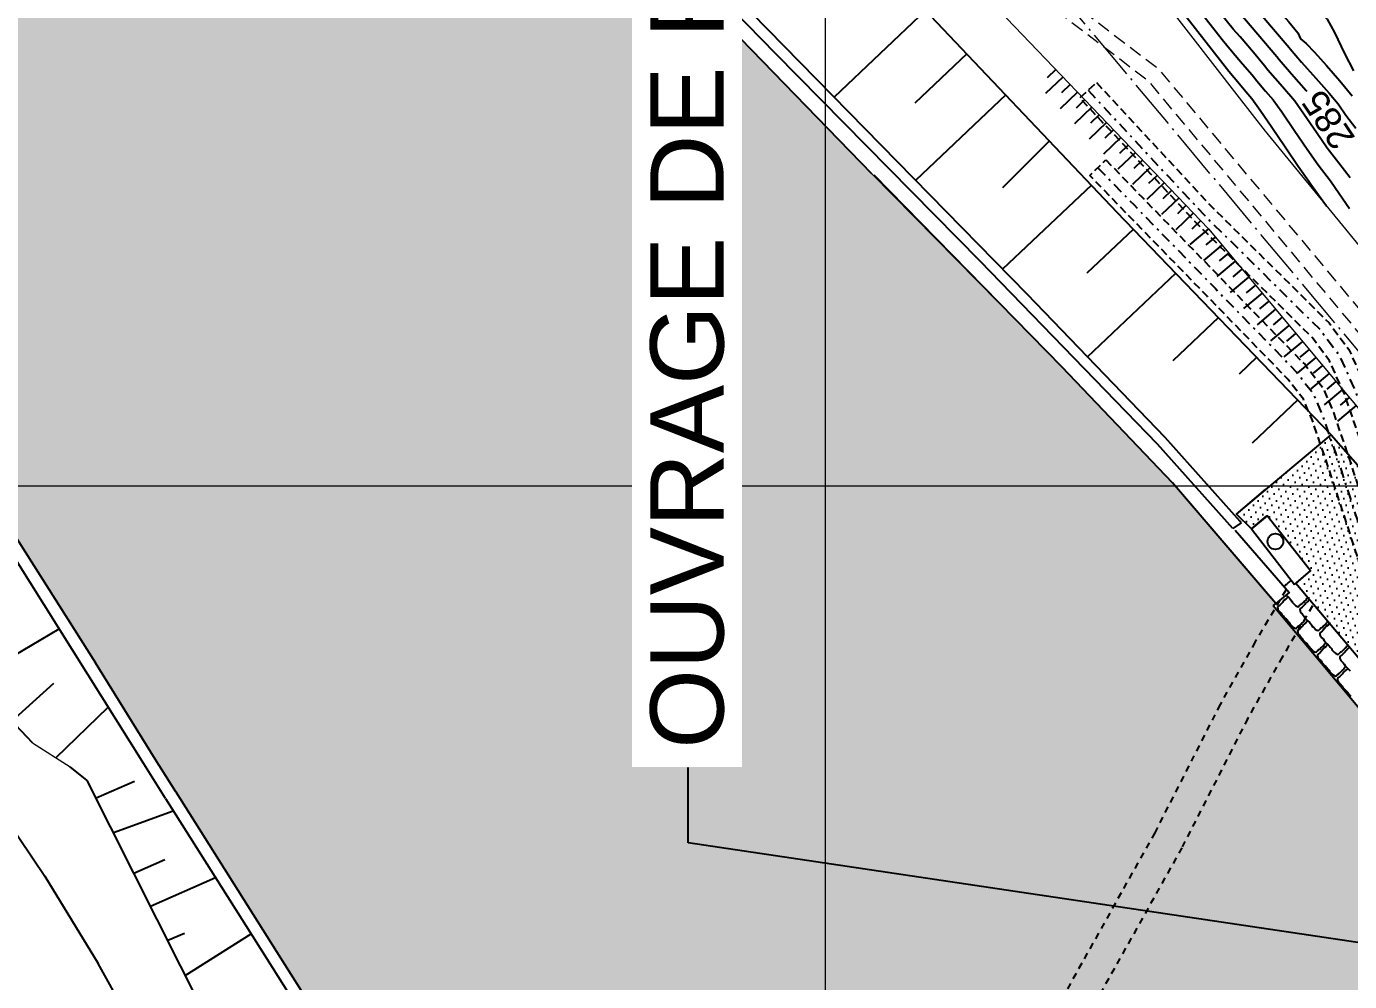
# Model space of a CAD drawing. Extents: x 61466 to 63015, y 108404 to 110397.
# Drawn here: x 62839.5 to 62902.7, y 109081.4 to 109127 of the extents above; entities that cross this region are included whole.
import ezdxf
from ezdxf import colors
from ezdxf.entities.mleader import LeaderData, LeaderLine
from ezdxf.enums import TextEntityAlignment as Align
from ezdxf.math import Vec2, Vec3

# ---------------------------------------------------------------- set-up
doc = ezdxf.new("R2010")
doc.units = 0
doc.header["$LTSCALE"] = 1.000015
doc.header["$MEASUREMENT"] = 0
for name, pattern in [('ACAD_ISO04W100', [30, 24, -3, 0, -3]), ('DASHED', [2.25, 2, -0.25]), ('DOT', [0.55, 0.3, -0.25]), ('NASCOSTA', [9.525, 6.35, -3.175]), ('TRATTEGGIATA2', [0.375, 0.25, -0.125]), ('TRATTOPUNTO2', [0.5, 0.25, -0.125, 0, -0.125])]:
    doc.linetypes.add(name, pattern=pattern)
for name, color, linetype in [('Bâti', 7, 'Continuous'), ('colore lago', 131, 'Continuous'), ('Conduite 1000', 170, 'Continuous'), ('coordinate', 2, 'Continuous'), ('curve livello 5m', 7, 'Continuous'), ('GéoSEBESélec', 6, 'Continuous'), ('Limite fiume', 6, 'Continuous'), ('LIN010TR', 2, 'NASCOSTA'), ('LIN018CO', 6, 'Continuous'), ('LIN018TR', 6, 'NASCOSTA'), ('LIN025CO', 7, 'Continuous'), ('pendenze', 2, 'Continuous'), ('sezioni', 7, 'Continuous'), ('Strade', 7, 'Continuous'), ('TalusHautBas', 7, 'Continuous')]:
    doc.layers.add(name, color=color, linetype=linetype)
doc.layers.add('Colori bordi', color=5, linetype='Continuous', plot=False)
doc.layers.add('no_plot', color=5, linetype='Continuous', plot=False)
doc.layers.add('LINE035', color=1, linetype='Continuous', lineweight=35)
doc.styles.add('ARIAL', font='arial.ttf')

# ---------------------------------------------------------------- blocks, each defined once
blk = doc.blocks.new('CIRCLE')
at = {"color": 0}
blk.add_circle((0, 0), 0.375, dxfattribs=at)
at = {"flags": 1}
for tag, p in [('POINTNUMBER', (0, 0)), ('COMMENT', (0, -1.25))]:
    blk.add_attdef(tag, p, '', height=1, dxfattribs=at)

msp = doc.modelspace()

# ---------------------------------------------------------------- hatches: boundary and pattern name
at = {"layer": 'colore lago', "linetype": 'Continuous', "lineweight": 0}
msp.add_hatch(color=256, dxfattribs=at).paths.add_polyline_path([(62975.581, 108981.848), (62972.563, 108992.078), (62972.159, 108999.722), (62973.022, 109007.77), (62971.274, 109014.677), (62964.726, 109023.502), (62958.063, 109028.933), (62955.276, 109033.134), (62951.179, 109038.433), (62944.971, 109044.58), (62942.828, 109044.354), (62941.256, 109046.058), (62941.518, 109050.317), (62932.519, 109062.712), (62923.949, 109074.515), (62921.068, 109073.828), (62913.169, 109080.232), (62912.424, 109083.359), (62899.063, 109099.351), (62899.187, 109099.452), (62898.973, 109099.701), (62894.248, 109105.211), (62888.989, 109110.74), (62879.9, 109119.979), (62873.641, 109126.426), (62866.263, 109134.064), (62859.634, 109141.122), (62850.425, 109151.454), (62847.28, 109155.501), (62836.245, 109170.983), (62830.549, 109180.12), (62830.097, 109179.839), (62825.256, 109176.833), (62819.938, 109173.531), (62807.248, 109165.652), (62813.286, 109155.991), (62827.781, 109132.797), (62825.357, 109131.271), (62827.221, 109128.084), (62828.208, 109126.068), (62829.848, 109121.716), (62831.445, 109117.447), (62833.184, 109113.299), (62835.862, 109107.959), (62838.858, 109102.878), (62842.822, 109096.611), (62845.343, 109092.552), (62846.651, 109090.446), (62851.47, 109082.811), (62855.067, 109077.137), (62856.583, 109077.401), (62859.665, 109075.554), (62862.875, 109072.174), (62862.914, 109063.446), (62870.198, 109052.816), (62875.993, 109045.342), (62885.568, 109033.177), (62896.673, 109017.402), (62896.556, 109017.052), (62904.818, 109004.914), (62914.53, 108991.082), (62924.555, 108973.607), (62932.466, 108959.046), (62983.134, 108959.046), (62981.291, 108965.356), (62977.169, 108976.649)])
at = {"layer": 'pendenze', "linetype": 'Continuous'}
h = msp.add_hatch(dxfattribs=at)
h.set_pattern_fill('DOTS', color=256, scale=5, angle=-45, style=0)
h.set_pattern_definition([(225, (427.6662, 555.0712), (0.11048543456, -0.3314563037), [0, -0.3125])])
h.paths.add_polyline_path([(62909.442, 109090.438), (62908.927, 109089.95), (62900.149, 109100.409), (62900.844, 109101.001), (62898.768, 109103.637), (62898.032, 109103.01), (62897.31, 109103.715), (62901.829, 109107.505), (62908.497, 109099.91), (62909.883, 109098.332), (62912.692, 109086.548)])

# ---------------------------------------------------------------- linework, layer by layer
at = {"layer": 'Bâti', "linetype": 'Continuous'}
for p, q in [((62875.295, 109125.731), (62866.213, 109135.026)), ((62873.641, 109126.426), (62866.263, 109134.064)), ((62870.024, 109131.889), (62887.295, 109114.242)), ((62879.9, 109119.979), (62873.641, 109126.426)), ((62885.073, 109115.799), (62875.295, 109125.731)), ((62888.989, 109110.74), (62880.002, 109119.908)), ((62893.538, 109107.063), (62885.073, 109115.799)), ((62887.295, 109114.242), (62893.891, 109107.392)), ((62894.248, 109105.211), (62888.989, 109110.74)), ((62897.141, 109103.03), (62893.538, 109107.063)), ((62893.891, 109107.392), (62897.463, 109103.389)), ((62899.187, 109099.452), (62894.248, 109105.211)), ((62897.31, 109103.715), (62898.718, 109104.906)), ((62897.526, 109103.305), (62897.141, 109103.03)), ((62897.526, 109103.305), (62897.463, 109103.389)), ((62898.032, 109103.01), (62898.764, 109103.633)), ((62900.844, 109101.001), (62898.768, 109103.637)), ((62845.129, 109091.783), (62838.357, 109102.583)), ((62838.858, 109102.878), (62842.822, 109096.611)), ((62897.245, 109102.946), (62899.834, 109099.955)), ((62898.032, 109103.01), (62900.077, 109100.348)), ((62900.077, 109100.348), (62900.844, 109101.001)), ((62899.823, 109099.969), (62899.187, 109099.452)), ((62845.678, 109092.013), (62842.822, 109096.611)), ((62846.651, 109090.446), (62845.678, 109092.013)), ((62846.161, 109090.137), (62845.129, 109091.783)), ((62846.161, 109090.137), (62850.98, 109082.502)), ((62846.651, 109090.446), (62851.47, 109082.811)), ((62850.98, 109082.501), (62854.856, 109076.387)), ((62851.47, 109082.811), (62855.655, 109076.209))]:
    msp.add_line(p, q, dxfattribs=at)
at = {"layer": 'Bâti', "linetype": 'DOT'}
for p, q in [((62899.661, 109100.08), (62898.201, 109097.608)), ((62900.934, 109099.329), (62899.474, 109096.857)), ((62898.201, 109097.608), (62896.527, 109094.624)), ((62899.49, 109096.885), (62897.816, 109093.901)), ((62896.527, 109094.624), (62893.405, 109088.494)), ((62897.845, 109093.953), (62894.723, 109087.823)), ((62893.405, 109088.494), (62887.478, 109077.892)), ((62894.697, 109087.772), (62888.77, 109077.17))]:
    msp.add_line(p, q, dxfattribs=at)
at = {"layer": 'Colori bordi', "linetype": 'Continuous', "lineweight": 0, "flags": 128}
for points in [[(62913.169, 109080.232), (62912.424, 109083.359), (62899.063, 109099.351), (62899.187, 109099.452), (62898.973, 109099.701), (62894.248, 109105.211), (62888.989, 109110.74), (62879.9, 109119.979), (62873.641, 109126.426), (62866.263, 109134.064), (62859.634, 109141.122), (62850.425, 109151.454), (62847.28, 109155.501), (62836.245, 109170.983)], [(62838.858, 109102.878), (62842.822, 109096.611), (62845.343, 109092.552), (62846.651, 109090.446), (62851.47, 109082.811), (62855.067, 109077.137)]]:
    msp.add_lwpolyline(points, dxfattribs=at)
at = {"layer": 'Conduite 1000', "linetype": 'TRATTEGGIATA2', "ltscale": 1.5, "flags": 128}
for points, elevation in [([(62890.617, 109124.337), (62896.149, 109118.384), (62901.732, 109112.858), (62902.68, 109111.584), (62903.472, 109109.825), (62904.709, 109106.229), (62912.339, 109085.21), (62913.463, 109083.031), (62914.205, 109082.102), (62923.813, 109070.533), (62925.681, 109068.259), (62926.98, 109066.741), (62927.174, 109066.518), (62929.526, 109063.821), (62929.71, 109063.603), (62930.763, 109062.368), (62930.835, 109062.282), (62934.336, 109058.033), (62938.583, 109052.867), (62942.838, 109047.694), (62947.865, 109041.624), (62952.891, 109035.553), (62958.027, 109029.384), (62963.165, 109023.215), (62967.878, 109017.568), (62972.593, 109011.922), (62993.379, 108987.155), (62994.794, 108985.431), (62996.077, 108983.969), (62996.829, 108983.033), (62997.78, 108981.906), (62998.123, 108981.521), (63002.748, 108975.733), (63010.065, 108967.041), (63010.42, 108965.943), (63009.402, 108965.613), (63009.111, 108966.512), (63001.921, 108975.055), (62997.306, 108980.83), (62996.972, 108981.204), (62996.003, 108982.353), (62995.258, 108983.281), (62993.979, 108984.738), (62992.556, 108986.472), (62971.772, 109011.235), (62967.057, 109016.883), (62962.343, 109022.53), (62957.205, 109028.7), (62952.068, 109034.87), (62947.04, 109040.941), (62942.013, 109047.013), (62937.757, 109052.188), (62933.51, 109057.353), (62930.013, 109061.596), (62929.946, 109061.675), (62928.895, 109062.911), (62928.714, 109063.123), (62926.368, 109065.816), (62926.17, 109066.042), (62924.862, 109067.572), (62922.988, 109069.851), (62913.376, 109081.426), (62912.56, 109082.446), (62911.357, 109084.78), (62903.7, 109105.873), (62902.476, 109109.431), (62901.752, 109111.039), (62900.922, 109112.155), (62895.38, 109117.639), (62889.834, 109123.609)], 279.04), ([(62891.071, 109120.645), (62892.799, 109118.862), (62896.686, 109114.865), (62900.581, 109110.86), (62901.434, 109109.755), (62901.936, 109108.573), (62902.719, 109106.283), (62903.625, 109103.495), (62904.53, 109100.711), (62910.069, 109083.847), (62911.265, 109081.328), (62911.824, 109080.68), (62922.103, 109068.511), (62923.642, 109066.647), (62924.656, 109065.527), (62926.135, 109064.013), (62927.636, 109062.474), (62927.808, 109062.285), (62929.007, 109061.023), (62930.717, 109058.942), (62932.434, 109056.853), (62937.555, 109050.693), (62942.68, 109044.532), (62945.862, 109040.693), (62952.93, 109032.169), (62958.058, 109026.049), (62961.698, 109021.704), (62963.195, 109019.916), (62963.308, 109019.779), (62964.403, 109018.475), (62972.908, 109008.324), (62973.084, 109008.115), (62988.87, 108989.318), (62990.832, 108986.958), (62993.228, 108984.051), (62994.062, 108983.083), (62995.084, 108981.802), (62996.472, 108980.138), (63000.29, 108975.493), (63004.275, 108970.717), (63008.325, 108965.864), (63008.819, 108964.408), (63007.805, 108964.064), (63007.375, 108965.331), (63003.453, 108970.032), (62999.466, 108974.81), (62995.647, 108979.455), (62994.255, 108981.125), (62993.238, 108982.4), (62992.409, 108983.362), (62990.008, 108986.276), (62988.049, 108988.632), (62972.265, 109007.427), (62972.089, 109007.637), (62963.583, 109017.787), (62962.486, 109019.095), (62962.372, 109019.232), (62960.878, 109021.017), (62957.237, 109025.362), (62952.108, 109031.484), (62945.038, 109040.011), (62941.857, 109043.848), (62936.733, 109050.009), (62931.609, 109056.171), (62929.89, 109058.262), (62928.204, 109060.314), (62927.026, 109061.556), (62926.858, 109061.739), (62925.37, 109063.265), (62923.877, 109064.794), (62922.833, 109065.946), (62921.282, 109067.826), (62911.011, 109079.985), (62910.36, 109080.739), (62909.074, 109083.449), (62903.513, 109100.379), (62902.607, 109103.164), (62901.704, 109105.945), (62900.936, 109108.19), (62900.503, 109109.21), (62899.771, 109110.158), (62895.919, 109114.119), (62892.031, 109118.117), (62890.303, 109119.9)], 277.833)]:
    msp.add_lwpolyline(points, close=True, dxfattribs=dict(at, elevation=elevation))
at = {"layer": 'Conduite 1000', "linetype": 'TRATTOPUNTO2', "ltscale": 2, "flags": 128}
for points, elevation in [([(62890.225, 109123.973), (62895.764, 109118.012), (62901.327, 109112.507), (62902.216, 109111.311), (62902.974, 109109.628), (62904.204, 109106.051), (62911.848, 109084.995), (62913.011, 109082.739), (62913.791, 109081.764), (62923.4, 109070.192), (62925.272, 109067.916), (62926.575, 109066.392), (62926.771, 109066.167), (62929.12, 109063.472), (62929.303, 109063.257), (62930.354, 109062.022), (62930.424, 109061.939), (62933.923, 109057.693), (62938.17, 109052.528), (62942.425, 109047.354), (62947.452, 109041.283), (62952.479, 109035.212), (62957.616, 109029.042), (62962.754, 109022.873), (62967.467, 109017.226), (62972.182, 109011.579), (62992.967, 108986.814), (62994.386, 108985.085), (62995.668, 108983.625), (62996.416, 108982.693), (62997.376, 108981.555), (62997.715, 108981.176), (63002.334, 108975.394), (63009.588, 108966.777), (63009.911, 108965.778)], 279.04), ([(62890.687, 109120.272), (62892.415, 109118.489), (62896.302, 109114.492), (62900.176, 109110.509), (62900.968, 109109.482), (62901.436, 109108.381), (62902.211, 109106.114), (62903.116, 109103.33), (62904.021, 109100.545), (62909.571, 109083.648), (62910.812, 109081.034), (62911.417, 109080.333), (62921.692, 109068.169), (62923.237, 109066.297), (62924.267, 109065.161), (62925.752, 109063.639), (62927.247, 109062.107), (62927.417, 109061.921), (62928.606, 109060.668), (62930.303, 109058.602), (62932.021, 109056.512), (62937.144, 109050.351), (62942.268, 109044.19), (62945.45, 109040.352), (62952.519, 109031.827), (62957.647, 109025.706), (62961.288, 109021.36), (62962.783, 109019.574), (62962.897, 109019.437), (62963.993, 109018.131), (62972.498, 109007.981), (62972.674, 109007.771), (62988.46, 108988.975), (62990.42, 108986.617), (62992.818, 108983.707), (62993.65, 108982.741), (62994.669, 108981.464), (62996.059, 108979.797), (62999.878, 108975.152), (63003.864, 108970.374), (63007.85, 108965.597), (63008.312, 108964.236)], 277.833)]:
    msp.add_lwpolyline(points, dxfattribs=dict(at, elevation=elevation))
at = {"layer": 'coordinate', "linetype": 'Continuous', "lineweight": 0}
for p, q in [((62877.666, 109333.555), (62877.666, 108959.046)), ((62727.666, 109105.071), (62922.305, 109105.071))]:
    msp.add_line(p, q, dxfattribs=at)
at = {"layer": 'curve livello 5m', "color": 2, "flags": 128}
msp.add_lwpolyline([(62897.158, 109128.032), (62897.42, 109127.719), (62899.231, 109125.581), (62899.342, 109125.438), (62899.938, 109124.75), (62900.642, 109123.955), (62900.667, 109123.926)], dxfattribs=at)
at = {"layer": 'Limite fiume', "linetype": 'Continuous'}
for p, q in [((62899.187, 109099.452), (62899.063, 109099.351)), ((62899.063, 109099.351), (62912.424, 109083.359))]:
    msp.add_line(p, q, dxfattribs=at)
at = {"layer": 'Limite fiume', "linetype": 'Continuous', "flags": 128}
msp.add_lwpolyline([(62909.442, 109090.438), (62908.927, 109089.95), (62900.149, 109100.409), (62900.844, 109101.001), (62898.768, 109103.637), (62898.032, 109103.01), (62897.31, 109103.715), (62901.829, 109107.505), (62908.497, 109099.91), (62909.883, 109098.332), (62912.692, 109086.548)], close=True, dxfattribs=at)
at = {"layer": 'LIN010TR', "lineweight": 0, "ltscale": 0.1, "flags": 128}
for points in [[(62880.866, 109134.698), (62893.561, 109125.016), (62910.612, 109104.607), (62912.535, 109102.305)], [(62880.357, 109134.149), (62893.042, 109124.473), (62910.612, 109103.444), (62912.535, 109101.142)]]:
    msp.add_lwpolyline(points, dxfattribs=at)
at = {"layer": 'LIN018CO'}
for p, q in [((62888.676, 109124.963), (62888.263, 109124.568)), ((62889.022, 109124.602), (62888.193, 109123.809)), ((62889.368, 109124.241), (62888.955, 109123.846)), ((62889.713, 109123.879), (62888.884, 109123.086)), ((62890.059, 109123.518), (62889.646, 109123.123)), ((62890.404, 109123.157), (62889.575, 109122.363)), ((62890.75, 109122.795), (62890.337, 109122.4)), ((62891.096, 109122.434), (62890.267, 109121.641)), ((62891.787, 109121.711), (62890.958, 109120.918)), ((62891.441, 109122.073), (62891.028, 109121.678)), ((62892.478, 109120.989), (62891.649, 109120.196)), ((62892.133, 109121.35), (62891.72, 109120.955)), ((62893.17, 109120.266), (62892.34, 109119.473)), ((62892.824, 109120.628), (62892.411, 109120.233)), ((62893.515, 109119.905), (62893.102, 109119.51)), ((62893.861, 109119.544), (62893.032, 109118.75)), ((62894.206, 109119.182), (62893.793, 109118.787)), ((62894.552, 109118.821), (62893.723, 109118.028)), ((62894.898, 109118.46), (62894.485, 109118.065)), ((62895.243, 109118.098), (62894.414, 109117.305)), ((62895.589, 109117.737), (62895.176, 109117.342)), ((62895.966, 109117.343), (62895.085, 109116.607)), ((62896.607, 109116.576), (62895.727, 109115.84)), ((62896.287, 109116.959), (62895.848, 109116.593)), ((62896.928, 109116.192), (62896.489, 109115.825)), ((62897.248, 109115.808), (62896.368, 109115.072)), ((62897.569, 109115.424), (62897.13, 109115.058)), ((62897.889, 109115.041), (62897.009, 109114.305)), ((62898.21, 109114.657), (62897.771, 109114.291)), ((62898.531, 109114.273), (62897.65, 109113.538)), ((62899.172, 109113.506), (62898.291, 109112.77)), ((62898.851, 109113.89), (62898.413, 109113.523)), ((62899.813, 109112.738), (62898.932, 109112.003)), ((62899.492, 109113.122), (62899.054, 109112.756)), ((62900.133, 109112.355), (62899.695, 109111.988)), ((62900.454, 109111.971), (62899.573, 109111.235)), ((62900.775, 109111.587), (62900.336, 109111.221)), ((62901.095, 109111.204), (62900.215, 109110.468)), ((62901.416, 109110.82), (62900.977, 109110.454)), ((62901.736, 109110.436), (62900.856, 109109.7)), ((62902.377, 109109.669), (62901.497, 109108.933)), ((62902.057, 109110.053), (62901.618, 109109.686)), ((62903.019, 109108.901), (62902.138, 109108.166)), ((62902.698, 109109.285), (62902.259, 109108.919))]:
    msp.add_line(p, q, dxfattribs=at)
at = {"layer": 'LIN018TR', "linetype": 'ACAD_ISO04W100', "lineweight": 0, "ltscale": 0.1, "flags": 128}
msp.add_lwpolyline([(62882.563, 109136.116), (62909.605, 109103.748), (62912.535, 109100.24)], dxfattribs=at)
at = {"layer": 'LIN025CO', "linetype": 'Continuous', "lineweight": 0}
msp.add_line((62839.813, 109092.786), (62841.611, 109091.636), dxfattribs=at)
at = {"layer": 'no_plot'}
msp.add_line((62897.158, 109126.893), (62895.329, 109129.157), dxfattribs=at)
at = {"layer": 'no_plot', "flags": 128}
for points in [[(62897.158, 109132.07), (62897.956, 109131.104), (62897.982, 109131.074), (62898.005, 109131.047), (62898.729, 109130.163), (62899.648, 109129.063), (62900.314, 109128.488), (62901.114, 109127.849), (62901.637, 109127.376), (62901.992, 109126.725), (62902.46, 109125.735), (62902.891, 109124.899)], [(62892.672, 109130.363), (62896.942, 109124.889), (62897.461, 109124.276), (62897.751, 109123.905), (62898.038, 109123.574), (62898.433, 109123.025), (62898.995, 109122.203), (62899.631, 109121.261), (62900.25, 109120.352), (62900.759, 109119.627), (62900.866, 109119.488), (62901.426, 109118.696), (62901.6, 109118.442)], [(62897.158, 109130.324), (62897.839, 109129.513), (62898.185, 109129.112), (62898.215, 109129.075), (62898.95, 109128.219), (62899.802, 109127.236), (62900.245, 109126.712), (62900.373, 109126.432), (62900.635, 109126.214), (62901.037, 109125.791), (62901.607, 109125.154), (62902.24, 109124.422), (62902.834, 109123.71)], [(62894.263, 109129.424), (62896.628, 109126.392), (62897.073, 109125.862), (62897.604, 109125.242), (62898.051, 109124.711), (62898.281, 109124.416), (62898.702, 109123.934), (62899.068, 109123.511), (62899.479, 109122.935), (62900.065, 109122.071), (62900.687, 109121.153), (62901.203, 109120.415), (62901.803, 109119.636), (62902.219, 109119.042), (62902.711, 109118.317)], [(62897.158, 109129.178), (62897.49, 109128.783), (62898.98, 109127.008), (62899.821, 109126.016), (62899.872, 109125.949), (62900.415, 109125.318), (62901.094, 109124.55), (62901.734, 109123.825), (62902.158, 109123.322), (62902.533, 109122.779), (62903.001, 109122.16)], [(62902.739, 109119.783), (62902.196, 109120.489), (62901.646, 109121.203), (62901.646, 109121.203), (62901.125, 109121.954), (62900.529, 109122.836), (62900.098, 109123.448), (62900.098, 109123.448), (62899.499, 109124.139), (62898.811, 109124.927), (62898.811, 109124.927), (62898.641, 109125.146), (62898.117, 109125.772), (62897.477, 109126.521), (62897.158, 109126.893)]]:
    msp.add_lwpolyline(points, dxfattribs=at)
at = {"layer": 'pendenze', "linetype": 'Continuous'}
for p, q in [((62882.455, 109127.787), (62878.091, 109123.646)), ((62884.427, 109125.709), (62881.95, 109123.359)), ((62886.287, 109123.748), (62881.986, 109119.667)), ((62888.372, 109121.55), (62886.132, 109119.31)), ((62890.378, 109119.437), (62886.143, 109115.419)), ((62892.384, 109117.335), (62890.168, 109115.232)), ((62894.411, 109115.233), (62890.172, 109111.212)), ((62896.45, 109113.118), (62894.265, 109111.045)), ((62898.287, 109111.214), (62897.434, 109110.405)), ((62900.244, 109109.183), (62898.059, 109107.11)), ((62837.137, 109095.899), (62841.08, 109098.239)), ((62838.828, 109093.821), (62840.826, 109095.634)), ((62840.924, 109092.075), (62843.428, 109094.494)), ((62842.846, 109090.166), (62844.681, 109090.96)), ((62843.684, 109088.498), (62846.535, 109089.544)), ((62844.653, 109086.569), (62846.13, 109087.208)), ((62845.451, 109084.98), (62848.551, 109086.35)), ((62846.268, 109083.355), (62847.064, 109083.699)), ((62847.111, 109081.679), (62850.249, 109083.659))]:
    msp.add_line(p, q, dxfattribs=at)
at = {"layer": 'pendenze', "linetype": 'Continuous', "flags": 128}
for points in [[(62899.574, 109100.255), (62899.584, 109100.264), (62899.604, 109100.281), (62899.639, 109100.312), (62899.668, 109100.358), (62899.71, 109100.373), (62899.745, 109100.397), (62899.785, 109100.438), (62899.824, 109100.472), (62899.867, 109100.51), (62899.911, 109100.548), (62899.919, 109100.555)], [(62899.771, 109099.762), (62899.754, 109099.75), (62899.666, 109099.66), (62899.588, 109099.599), (62899.545, 109099.561), (62899.515, 109099.508), (62899.415, 109099.4), (62899.384, 109099.373), (62899.302, 109099.308), (62899.273, 109099.277), (62899.28, 109099.206), (62899.288, 109099.165), (62899.321, 109099.111), (62899.376, 109099.055), (62899.432, 109099), (62899.478, 109098.922), (62899.532, 109098.852), (62899.59, 109098.785), (62899.674, 109098.713), (62899.726, 109098.661), (62899.77, 109098.61), (62899.842, 109098.52), (62899.85, 109098.471), (62899.916, 109098.419), (62899.982, 109098.351), (62900.023, 109098.311), (62900.08, 109098.278), (62900.08, 109098.278), (62900.098, 109098.273), (62900.141, 109098.255), (62900.172, 109098.275), (62900.192, 109098.292), (62900.212, 109098.309), (62900.247, 109098.34), (62900.276, 109098.386), (62900.318, 109098.402), (62900.353, 109098.425), (62900.393, 109098.467), (62900.432, 109098.501), (62900.475, 109098.538), (62900.519, 109098.576), (62900.546, 109098.6), (62900.561, 109098.654), (62900.6, 109098.681), (62900.631, 109098.708)], [(62899.677, 109099.85), (62899.702, 109099.821), (62899.786, 109099.749), (62899.838, 109099.697), (62899.882, 109099.646), (62899.954, 109099.556), (62899.962, 109099.507), (62900.028, 109099.454), (62900.094, 109099.387), (62900.135, 109099.347), (62900.192, 109099.314), (62900.192, 109099.314), (62900.21, 109099.309), (62900.253, 109099.291), (62900.284, 109099.311), (62900.304, 109099.328), (62900.324, 109099.345), (62900.359, 109099.376), (62900.388, 109099.422), (62900.43, 109099.437), (62900.465, 109099.461), (62900.505, 109099.502), (62900.544, 109099.537), (62900.587, 109099.574), (62900.631, 109099.612), (62900.658, 109099.636), (62900.673, 109099.69), (62900.712, 109099.717), (62900.722, 109099.726)], [(62900.802, 109099.631), (62900.73, 109099.557), (62900.652, 109099.496), (62900.608, 109099.458), (62900.579, 109099.405), (62900.479, 109099.297), (62900.447, 109099.27), (62900.365, 109099.205), (62900.337, 109099.174), (62900.343, 109099.103), (62900.351, 109099.062), (62900.385, 109099.008), (62900.44, 109098.952), (62900.495, 109098.897), (62900.542, 109098.819), (62900.596, 109098.749), (62900.654, 109098.682), (62900.738, 109098.61), (62900.79, 109098.558), (62900.834, 109098.507), (62900.905, 109098.417), (62900.913, 109098.368), (62900.98, 109098.315), (62901.045, 109098.248), (62901.087, 109098.208), (62901.144, 109098.175), (62901.144, 109098.175), (62901.162, 109098.17), (62901.205, 109098.152), (62901.236, 109098.172), (62901.256, 109098.189), (62901.275, 109098.206), (62901.311, 109098.237), (62901.34, 109098.283), (62901.382, 109098.298), (62901.416, 109098.322), (62901.456, 109098.363), (62901.496, 109098.398), (62901.539, 109098.435), (62901.582, 109098.473), (62901.61, 109098.497), (62901.625, 109098.551), (62901.664, 109098.578), (62901.676, 109098.589)], [(62900.722, 109098.623), (62900.705, 109098.611), (62900.618, 109098.521), (62900.54, 109098.46), (62900.496, 109098.422), (62900.467, 109098.369), (62900.367, 109098.261), (62900.335, 109098.234), (62900.253, 109098.169), (62900.225, 109098.138), (62900.231, 109098.067), (62900.239, 109098.026), (62900.273, 109097.972), (62900.328, 109097.916), (62900.383, 109097.861), (62900.43, 109097.783), (62900.484, 109097.713), (62900.542, 109097.646), (62900.626, 109097.574), (62900.678, 109097.522), (62900.722, 109097.471), (62900.793, 109097.381), (62900.801, 109097.332), (62900.868, 109097.28), (62900.933, 109097.212), (62900.975, 109097.172), (62901.032, 109097.139), (62901.032, 109097.139), (62901.05, 109097.134), (62901.093, 109097.116), (62901.124, 109097.136), (62901.144, 109097.153), (62901.163, 109097.17), (62901.199, 109097.201), (62901.228, 109097.247), (62901.27, 109097.262), (62901.304, 109097.286), (62901.344, 109097.328), (62901.384, 109097.362), (62901.427, 109097.399), (62901.47, 109097.437), (62901.498, 109097.461), (62901.513, 109097.515), (62901.552, 109097.542), (62901.583, 109097.569)], [(62901.756, 109098.494), (62901.681, 109098.418), (62901.603, 109098.357), (62901.56, 109098.319), (62901.53, 109098.266), (62901.43, 109098.158), (62901.399, 109098.131), (62901.317, 109098.066), (62901.289, 109098.035), (62901.295, 109097.964), (62901.303, 109097.923), (62901.336, 109097.869), (62901.391, 109097.813), (62901.447, 109097.758), (62901.493, 109097.68), (62901.547, 109097.61), (62901.606, 109097.543), (62901.689, 109097.471), (62901.741, 109097.419), (62901.786, 109097.368), (62901.857, 109097.278), (62901.865, 109097.229), (62901.931, 109097.176), (62901.997, 109097.109), (62902.038, 109097.069), (62902.095, 109097.035), (62902.095, 109097.035), (62902.113, 109097.031), (62902.157, 109097.013), (62902.187, 109097.033), (62902.207, 109097.05), (62902.227, 109097.067), (62902.262, 109097.098), (62902.291, 109097.144), (62902.333, 109097.159), (62902.368, 109097.183), (62902.408, 109097.224), (62902.447, 109097.259), (62902.491, 109097.296), (62902.534, 109097.334), (62902.561, 109097.358), (62902.576, 109097.412), (62902.615, 109097.439), (62902.63, 109097.452)], [(62901.674, 109097.484), (62901.657, 109097.472), (62901.569, 109097.382), (62901.491, 109097.321), (62901.448, 109097.283), (62901.418, 109097.23), (62901.318, 109097.122), (62901.287, 109097.095), (62901.205, 109097.03), (62901.177, 109096.999), (62901.183, 109096.928), (62901.191, 109096.887), (62901.224, 109096.833), (62901.28, 109096.777), (62901.335, 109096.722), (62901.381, 109096.644), (62901.435, 109096.574), (62901.494, 109096.507), (62901.577, 109096.435), (62901.629, 109096.383), (62901.674, 109096.332), (62901.745, 109096.242), (62901.753, 109096.193), (62901.819, 109096.14), (62901.885, 109096.073), (62901.926, 109096.033), (62901.983, 109096), (62901.983, 109096), (62902.001, 109095.995), (62902.045, 109095.977), (62902.076, 109095.997), (62902.095, 109096.014), (62902.115, 109096.031), (62902.15, 109096.062), (62902.179, 109096.108), (62902.221, 109096.123), (62902.256, 109096.147), (62902.296, 109096.189), (62902.335, 109096.223), (62902.379, 109096.26), (62902.422, 109096.298), (62902.449, 109096.322), (62902.464, 109096.376), (62902.503, 109096.403), (62902.534, 109096.43)], [(62902.71, 109097.358), (62902.633, 109097.279), (62902.555, 109097.218), (62902.511, 109097.18), (62902.482, 109097.127), (62902.382, 109097.019), (62902.35, 109096.992), (62902.268, 109096.927), (62902.24, 109096.896), (62902.246, 109096.825), (62902.255, 109096.784), (62902.288, 109096.73), (62902.343, 109096.674), (62902.398, 109096.618), (62902.445, 109096.541), (62902.499, 109096.471), (62902.557, 109096.404), (62902.641, 109096.332), (62902.693, 109096.28), (62902.737, 109096.229)], [(62902.625, 109096.345), (62902.609, 109096.333), (62902.521, 109096.243), (62902.443, 109096.182), (62902.399, 109096.144), (62902.37, 109096.091), (62902.27, 109095.983), (62902.238, 109095.956), (62902.156, 109095.891), (62902.128, 109095.86), (62902.134, 109095.789), (62902.143, 109095.748), (62902.176, 109095.694), (62902.231, 109095.638), (62902.286, 109095.583), (62902.333, 109095.505), (62902.387, 109095.435), (62902.445, 109095.368), (62902.529, 109095.296), (62902.581, 109095.244), (62902.625, 109095.193), (62902.697, 109095.103), (62902.704, 109095.054), (62902.771, 109095.001)]]:
    msp.add_lwpolyline(points, dxfattribs=at)
at = {"layer": 'sezioni', "linetype": 'Continuous', "lineweight": 0}
for p, q in [((62898.676, 109122.021), (62917.953, 109098.425)), ((62895.966, 109117.343), (62910.368, 109100.105))]:
    msp.add_line(p, q, dxfattribs=at)
at = {"layer": 'sezioni', "linetype": 'Continuous', "lineweight": 0, "flags": 128}
msp.add_lwpolyline([(62895.966, 109117.343), (62880.031, 109134), (62885.701, 109138.737), (62897.445, 109123.61), (62898.676, 109122.021)], dxfattribs=at)
at = {"layer": 'Strade', "linetype": 'Continuous'}
msp.add_line((62844.262, 109079.874), (62842.953, 109082.248), dxfattribs=at)
at = {"layer": 'Strade', "linetype": 'Continuous', "flags": 128}
msp.add_lwpolyline([(62834.281, 109095.508), (62840.394, 109086.422), (62842.953, 109082.248)], dxfattribs=at)
at = {"layer": 'TalusHautBas', "linetype": 'Continuous'}
for p, q in [((62881.235, 109129.072), (62891.602, 109118.146)), ((62901.829, 109107.505), (62891.602, 109118.146)), ((62839.813, 109092.786), (62838.21, 109094.47)), ((62842.431, 109090.991), (62841.611, 109091.636)), ((62850.35, 109075.231), (62842.431, 109090.991))]:
    msp.add_line(p, q, dxfattribs=at)

# ---------------------------------------------------------------- block references
at = {"layer": 'GéoSEBESélec', "linetype": 'DASHED'}
msp.add_blockref('CIRCLE', (62899.166, 109102.41), dxfattribs=at)

# ---------------------------------------------------------------- texts
at = {"layer": 'coordinate', "color": 1, "style": 'ARIAL'}
msp.add_text('285', height=1.25, rotation=123.9617, dxfattribs=at).set_placement((62901.389, 109124.112), align=Align.RIGHT)

# ---------------------------------------------------------------- next in the draw order: leaders
at = {"layer": 'LINE035', "linetype": 'Continuous'}
ml = msp.add_multileader_mtext('Standard', dxfattribs=at)
ml.set_content('OUVRAGE DE RESTITUTION', color=256, style='ARIAL')
ml.set_leader_properties()
ml.build(insert=Vec2(0, 0))
ml.multileader.update_dxf_attribs({"has_text_frame": 1, "text_left_attachment_type": 2, "text_right_attachment_type": 2, "dogleg_length": 0.36, "arrow_head_size": 5, "scale": 10})
ctx = ml.context
ctx.base_point, ctx.scale, ctx.char_height, ctx.arrow_head_size, ctx.landing_gap_size, ctx.plane_origin, ctx.plane_x_axis, ctx.plane_y_axis = Vec3(62871.127, 109091.609), 10, 3.5, 5, 0.9, Vec3(62815.737, 109020.046), Vec3(0, 1), Vec3(-1, 0)
ctx.left_attachment, ctx.right_attachment = 2, 2
notes = []
notes.append((ctx, [(0, (1, 1, 0), (62871.127, 109088.009), (0, 1), 3.6, [(0, [(62912.797, 109081.795)], 0, [])])]))
ctx.mtext.insert, ctx.mtext.text_direction, ctx.mtext.rotation, ctx.mtext.flow_direction = Vec3(62869.316, 109092.509), Vec3(0, 1), 1.570796, 5
ctx.mtext.has_bg_fill, ctx.mtext.bg_color, ctx.mtext.bg_scale_factor, ctx.mtext.bg_transparency, ctx.mtext.use_window_bg_color = 1, -1073741824, 1.25, 0, 1
for ctx, leaders in notes:
    for number, flags, end, landing, length, lines in leaders:
        leader = LeaderData()
        leader.index, (leader.has_last_leader_line, leader.has_dogleg_vector, leader.attachment_direction) = number, flags
        leader.last_leader_point, leader.dogleg_vector, leader.dogleg_length = Vec3(end), Vec3(landing), length
        for number, points, colour, breaks in lines:
            line = LeaderLine()
            line.index, line.vertices, line.color, line.breaks = number, Vec3.list(points), colors.encode_raw_color(colour), breaks
            leader.lines.append(line)
        ctx.leaders.append(leader)

doc.saveas('drawing.dxf')
